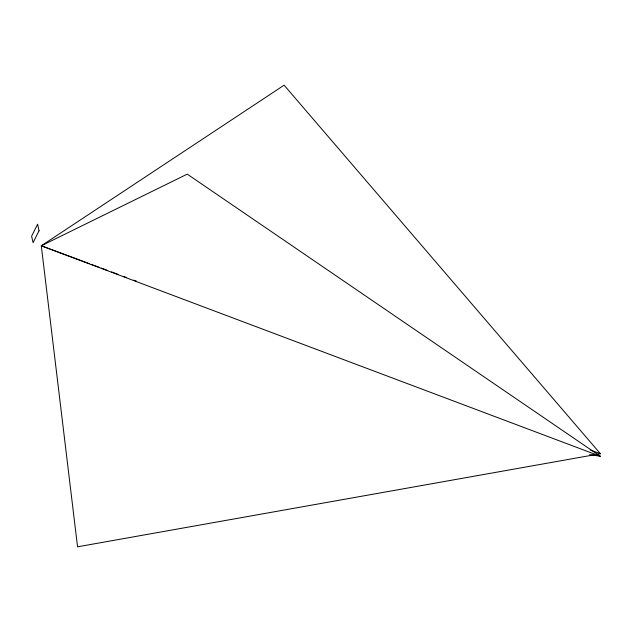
<?xml version="1.0" encoding="UTF-8"?>
<svg xmlns="http://www.w3.org/2000/svg" width="632" height="632" viewBox="0 0 632 632"><rect width="100%" height="100%" fill="white"/><g stroke="black" fill="none" stroke-linecap="round" stroke-linejoin="round"><path stroke-width="0.95" d="M594.57 454.764L77.554 546.814L41.293 245.785L284.108 85.186L600.4 453.729L596.513 454.416M600.321 456.257L41.293 245.785L187.246 174.14L600.321 456.257L589.617 454.558M41.293 245.785L89.349 263.655M91.198 264.342L99.516 267.439M101.365 268.126L107.835 270.528M111.532 271.902L118.002 274.312M123.54 276.374L126.313 277.401M133.708 280.15L136.48 281.185M590.233 449.945L600.4 453.729M39.05 230.775L33.093 242.672L31.6 236.194L37.62 224.21L39.05 230.775"/></g></svg>
